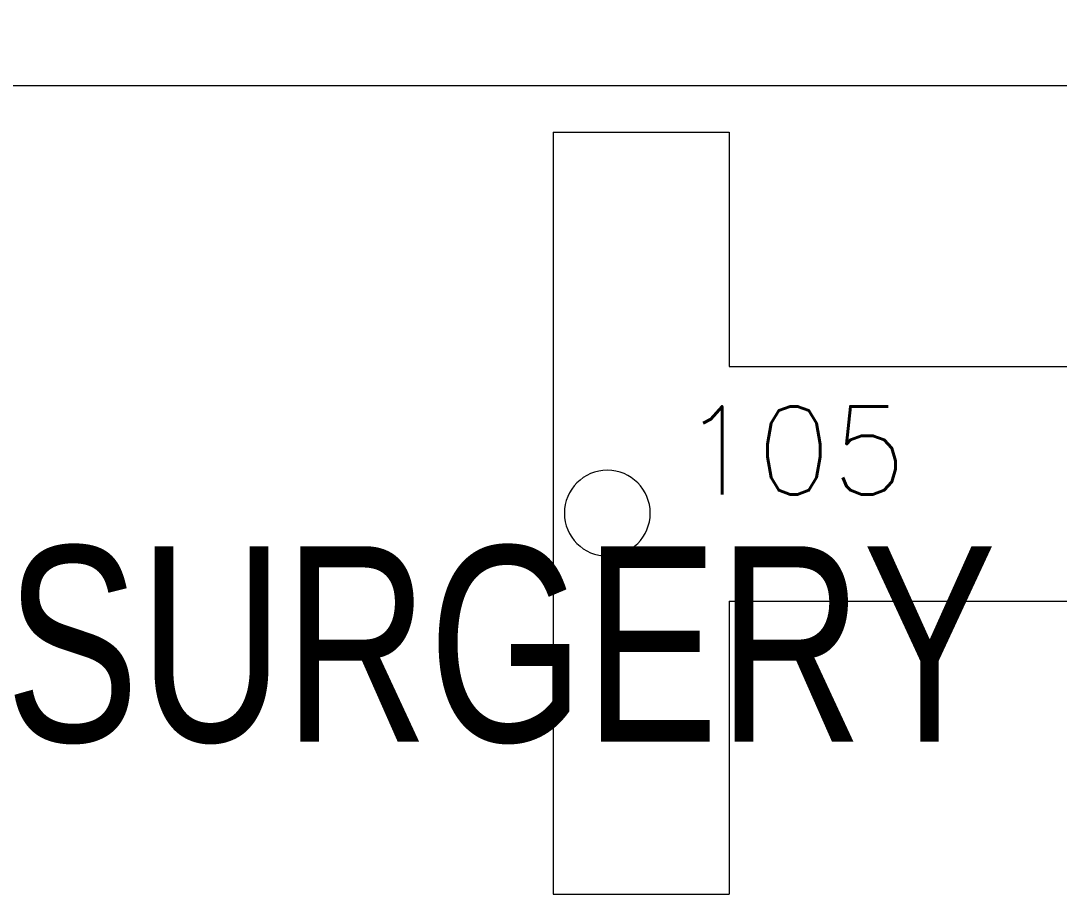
# Model space of a CAD drawing. Header units: metres. Extents: x 75097 to 220695, y -1557923 to -1361206.
# Drawn here: x 157998 to 158529, y -1399111 to -1398664 of the extents above; entities that cross this region are included whole.
import ezdxf
from ezdxf import colors
from ezdxf.entities.mleader import LeaderData, LeaderLine
from ezdxf.math import Vec2, Vec3

# ---------------------------------------------------------------- set-up
doc = ezdxf.new("R2010")
doc.units = ezdxf.units.M
doc.layers.get('0').update_dxf_attribs({"lineweight": 0})
for name, color, linetype, lineweight in [('A-100 - Copy$0$72_EGR_BASE_TEXT', 8, 'Continuous', 0), ('A-100 - Copy$0$Medical Equipment and Furniture', 8, 'Continuous', 0), ('A-100 - Copy$0$Walls', 8, 'Continuous', 0)]:
    doc.layers.add(name, color=color, linetype=linetype, lineweight=lineweight)
doc.layers.add('E-POWR', color=7, linetype='Continuous', lineweight=9, true_color=0x4e7e3e)
doc.styles.add('A-100 - Copy$0$list_ghTextstyle', font='romans.shx', dxfattribs={"height": 0.25})
doc.styles.add('A-100 - Copy$0$X3G_ENTITY_2587EA', font='swisscl.ttf', dxfattribs={"height": 200})
doc.styles.get("Standard").update_dxf_attribs({"font": 'GOTHIC.TTF'})

# ---------------------------------------------------------------- blocks, each defined once
blk = doc.blocks.new('*X177')
for p, q in [((13, 1), (13, 1)), ((13, 1), (13, 1)), ((13, 1), (13, 1)), ((13, 1), (13, 1)), ((13, 1), (13, 1)), ((13, 1), (13, 1)), ((13, 1), (13, 1)), ((13, 1), (13, 1)), ((13, 1), (13, 1)), ((13, 1), (13, 1)), ((13, 1), (13, 1)), ((13, 1), (13, 1)), ((13, 1), (13, 1)), ((13, 1), (13, 1)), ((13, 1), (13, 1)), ((13, 1), (14, 1)), ((13, 1), (14, 1)), ((13, 1), (14, 1)), ((13, 1), (13, 1)), ((13, 1), (13, 1)), ((13, 1), (13, 1)), ((13, 1), (13, 1)), ((13, 1), (13, 1)), ((13, 1), (13, 1)), ((13, 1), (13, 1)), ((13, 1), (13, 1)), ((13, 1), (13, 1)), ((13, 1), (13, 1)), ((13, 1), (13, 1)), ((13, 1), (13, 1)), ((13, 1), (13, 1)), ((13, 1), (13, 1)), ((13, 1), (13, 1)), ((13, 1), (13, 1)), ((13, 1), (13, 1)), ((13, 1), (13, 1)), ((13, 1), (13, 1)), ((13, 1), (13, 1)), ((13, 1), (13, 1)), ((13, 1), (13, 1)), ((13, 1), (13, 1)), ((13, 1), (13, 1)), ((13, 1), (13, 1)), ((13, 1), (13, 1)), ((13, 1), (13, 1)), ((13, 1), (13, 1)), ((13, 1), (13, 1)), ((13, 1), (13, 1)), ((13, 1), (13, 1)), ((13, 1), (13, 1)), ((13, 1), (13, 1)), ((13, 1), (13, 1)), ((13, 1), (13, 1)), ((13, 1), (13, 1)), ((13, 1), (13, 1)), ((13, 1), (13, 1)), ((13, 1), (13, 1)), ((13, 1), (13, 1)), ((13, 1), (13, 1)), ((13, 1), (13, 1)), ((13, 1), (13, 1)), ((13, 1), (13, 1)), ((13, 1), (13, 1)), ((13, 1), (13, 1)), ((13, 1), (13, 1)), ((13, 1), (13, 1)), ((13, 1), (13, 1)), ((13, 1), (13, 1)), ((13, 1), (13, 1)), ((13, 1), (13, 1)), ((13, 1), (13, 1)), ((13, 1), (13, 1)), ((13, 1), (13, 1)), ((13, 1), (13, 1)), ((13, 1), (13, 1)), ((13, 1), (13, 1)), ((13, 1), (13, 1)), ((13, 1), (13, 1)), ((13, 1), (13, 1)), ((13, 1), (13, 1)), ((13, 1), (13, 1)), ((13, 1), (13, 1)), ((13, 1), (13, 1)), ((13, 1), (13, 1)), ((13, 1), (13, 1)), ((13, 1), (13, 1)), ((13, 1), (13, 1)), ((13, 1), (13, 1)), ((13, 1), (13, 1)), ((13, 1), (13, 1)), ((13, 1), (13, 1)), ((13, 1), (13, 1)), ((13, 1), (13, 1)), ((13, 1), (13, 1)), ((13, 1), (13, 1)), ((13, 1), (13, 1)), ((13, 1), (13, 1)), ((13, 1), (13, 1)), ((13, 1), (13, 1)), ((13, 1), (13, 1)), ((13, 1), (13, 1)), ((13, 1), (13, 1)), ((13, 1), (13, 1)), ((13, 1), (13, 1)), ((13, 1), (13, 1)), ((13, 1), (13, 1)), ((13, 1), (13, 1)), ((13, 1), (13, 1)), ((13, 1), (13, 1)), ((13, 1), (13, 1)), ((13, 1), (13, 1)), ((13, 1), (13, 1)), ((13, 1), (13, 1)), ((13, 1), (13, 1)), ((13, 1), (13, 1)), ((13, 1), (13, 1)), ((13, 1), (13, 1)), ((13, 1), (13, 1)), ((13, 1), (13, 1)), ((13, 1), (13, 1)), ((13, 1), (13, 1)), ((13, 1), (13, 1)), ((13, 1), (13, 1)), ((13, 1), (14, 1)), ((13, 0), (13, 0)), ((13, 0), (13, 0)), ((13, 0), (13, 0)), ((13, 0), (13, 0)), ((13, 0), (13, 0)), ((13, 0), (13, 0)), ((13, 0), (13, 0)), ((13, 0), (13, 0)), ((13, 0), (13, 0)), ((13, 0), (13, 0)), ((13, 0), (13, 0)), ((13, 0), (13, 0)), ((13, 0), (13, 0)), ((13, 0), (13, 0)), ((13, 0), (13, 0)), ((13, 0), (13, 0)), ((13, 0), (13, 0)), ((13, 0), (13, 0)), ((13, 0), (13, 0)), ((13, 0), (13, 0)), ((13, 0), (13, 0)), ((13, 0), (13, 0)), ((13, 0), (13, 0)), ((13, 0), (13, 0)), ((13, 0), (13, 0)), ((13, 0), (13, 0)), ((13, 0), (13, 0)), ((13, 0), (13, 0)), ((13, 0), (13, 0)), ((13, 0), (13, 0)), ((13, 0), (13, 0)), ((13, 0), (13, 0)), ((13, 0), (13, 0)), ((13, 0), (13, 0)), ((13, 0), (13, 0)), ((13, 0), (13, 0)), ((13, 0), (13, 0)), ((13, 0), (13, 0)), ((13, 0), (13, 0)), ((13, 0), (13, 0)), ((13, 0), (13, 0)), ((13, 0), (13, 0)), ((13, 0), (13, 0)), ((13, 0), (13, 0)), ((13, 0), (13, 0)), ((13, 0), (13, 0)), ((13, 0), (13, 0)), ((13, 0), (13, 0)), ((13, 0), (14, 0)), ((13, 0), (14, 0)), ((13, 0), (13, 0)), ((13, 0), (14, 0)), ((14, 1), (14, 1)), ((14, 1), (14, 1)), ((14, 1), (14, 1)), ((14, 1), (14, 1)), ((14, 1), (14, 1)), ((14, 1), (14, 1)), ((14, 1), (14, 1)), ((14, 1), (14, 1)), ((14, 1), (14, 1)), ((14, 1), (14, 1)), ((14, 1), (14, 1)), ((14, 1), (14, 1)), ((14, 1), (14, 1)), ((14, 1), (14, 1)), ((14, 1), (14, 1)), ((14, 1), (14, 1)), ((14, 1), (14, 1)), ((14, 1), (14, 1)), ((14, 1), (14, 1)), ((14, 1), (14, 1)), ((14, 1), (14, 1)), ((14, 1), (14, 1)), ((14, 1), (14, 1)), ((14, 1), (14, 1)), ((14, 1), (14, 1)), ((14, 1), (14, 1)), ((14, 1), (14, 1)), ((14, 1), (14, 1)), ((14, 1), (14, 1)), ((14, 1), (14, 1)), ((14, 1), (14, 1)), ((14, 1), (14, 1)), ((14, 1), (14, 1)), ((14, 1), (14, 1)), ((14, 1), (14, 1)), ((14, 1), (14, 1)), ((14, 1), (14, 1)), ((14, 1), (14, 1)), ((14, 1), (14, 1)), ((14, 1), (14, 1)), ((14, 1), (14, 1)), ((14, 1), (14, 1)), ((14, 1), (14, 1)), ((14, 1), (14, 1)), ((14, 1), (14, 1)), ((14, 1), (14, 1)), ((14, 1), (14, 1)), ((14, 1), (14, 1)), ((14, 1), (14, 1)), ((14, 1), (14, 1)), ((14, 1), (14, 1)), ((14, 1), (14, 1)), ((14, 1), (14, 1)), ((14, 1), (14, 1)), ((14, 1), (14, 1)), ((14, 1), (14, 1)), ((14, 1), (14, 1)), ((14, 1), (14, 1)), ((14, 1), (14, 1)), ((14, 1), (14, 1)), ((14, 1), (14, 1)), ((14, 1), (14, 1)), ((14, 1), (14, 1)), ((14, 1), (14, 1)), ((14, 1), (14, 1)), ((14, 1), (14, 1)), ((14, 1), (14, 1)), ((14, 1), (14, 1)), ((14, 1), (14, 1)), ((14, 1), (14, 1)), ((14, 1), (14, 1)), ((14, 1), (14, 1)), ((14, 1), (14, 1)), ((14, 1), (14, 1)), ((14, 1), (14, 1)), ((14, 1), (14, 1)), ((14, 1), (14, 1)), ((14, 1), (14, 1)), ((14, 1), (14, 1)), ((14, 1), (14, 1)), ((14, 1), (14, 1)), ((14, 1), (14, 1)), ((14, 1), (14, 1)), ((14, 1), (14, 1)), ((14, 1), (14, 1)), ((14, 1), (14, 1)), ((14, 1), (14, 1)), ((14, 1), (14, 1)), ((14, 1), (14, 1)), ((14, 1), (14, 1)), ((14, 1), (14, 1)), ((14, 1), (14, 1)), ((14, 1), (14, 1)), ((14, 1), (14, 1)), ((14, 0), (14, 0)), ((14, 0), (14, 0)), ((14, 0), (14, 0)), ((14, 0), (14, 0)), ((14, 0), (14, 0)), ((14, 0), (14, 0)), ((14, 0), (14, 0)), ((14, 0), (14, 0)), ((14, 0), (14, 0)), ((14, 0), (14, 0)), ((14, 0), (14, 0)), ((14, 0), (14, 0)), ((14, 0), (14, 0)), ((14, 0), (14, 0)), ((14, 0), (14, 0)), ((14, 0), (14, 0)), ((14, 0), (14, 0)), ((14, 0), (14, 0)), ((14, 0), (14, 0)), ((14, 0), (14, 0)), ((14, 0), (14, 0)), ((14, 0), (14, 0)), ((14, 0), (14, 0)), ((14, 0), (14, 0)), ((14, 0), (14, 0)), ((14, 0), (14, 0)), ((14, 0), (14, 0)), ((14, 0), (14, 0)), ((14, 0), (14, 0)), ((14, 0), (14, 0)), ((14, 0), (14, 0)), ((14, 0), (14, 0)), ((14, 0), (14, 0)), ((14, 0), (14, 0)), ((14, 0), (14, 0)), ((14, 0), (14, 0)), ((14, 0), (14, 0)), ((14, 0), (14, 0)), ((14, 0), (14, 0)), ((14, 0), (14, 0)), ((14, 0), (14, 0)), ((14, 0), (14, 0)), ((14, 0), (14, 0)), ((14, 0), (14, 0)), ((14, 0), (14, 0)), ((14, 0), (14, 0)), ((14, 0), (14, 0)), ((14, 0), (14, 0)), ((13, 0), (13, 0)), ((13, 0), (14, 0)), ((13, 0), (13, 0)), ((13, 0), (14, 0)), ((13, 0), (13, 0)), ((13, 0), (14, 0)), ((13, 0), (13, 0)), ((13, 0), (13, 0)), ((13, 0), (13, 0)), ((13, 0), (13, 0)), ((13, 0), (14, 0)), ((13, 0), (13, 0)), ((13, 0), (14, 0)), ((13, 0), (13, 0)), ((13, 0), (14, 0)), ((13, 0), (13, 0)), ((13, 0), (14, 0)), ((13, 0), (13, 0)), ((13, 0), (14, 0)), ((13, 0), (13, 0)), ((13, 0), (14, 0)), ((13, 0), (13, 0)), ((13, 0), (14, 0)), ((13, 0), (13, 0)), ((13, 0), (13, 0)), ((13, 0), (13, 0)), ((13, 0), (14, 0)), ((13, 0), (13, 0)), ((13, 0), (14, 0)), ((13, 0), (13, 0)), ((13, 0), (14, 0)), ((13, 0), (13, 0)), ((13, 0), (14, 0)), ((13, 0), (13, 0)), ((13, 0), (13, 0)), ((13, 0), (13, 0)), ((13, 0), (13, 0)), ((13, 0), (13, 0)), ((13, 0), (13, 0)), ((13, 0), (13, 0)), ((13, 0), (13, 0)), ((13, 0), (13, 0)), ((13, 0), (13, 0)), ((13, 0), (13, 0)), ((13, 0), (13, 0)), ((13, 0), (13, 0)), ((13, 0), (13, 0)), ((13, 0), (13, 0)), ((13, 0), (13, 0)), ((13, 0), (13, 0)), ((13, 0), (13, 0)), ((13, 0), (13, 0)), ((13, 0), (13, 0)), ((13, 0), (13, 0)), ((13, 0), (13, 0)), ((13, 0), (13, 0)), ((13, 0), (13, 0)), ((13, 0), (13, 0)), ((13, 0), (13, 0)), ((13, 0), (13, 0)), ((13, 0), (13, 0)), ((13, 0), (13, 0)), ((13, 0), (13, 0)), ((13, 0), (13, 0)), ((13, -1), (13, -1)), ((13, -1), (13, -1)), ((13, -1), (13, -1)), ((13, -1), (13, -1)), ((13, -1), (13, -1)), ((13, -1), (14, -1)), ((13, -1), (13, -1)), ((14, 0), (14, 0)), ((14, 0), (14, 0)), ((14, 0), (14, 0)), ((14, 0), (14, 0)), ((14, 0), (14, 0)), ((14, 0), (14, 0)), ((14, 0), (14, 0)), ((14, 0), (14, 0)), ((14, 0), (14, 0)), ((14, 0), (14, 0)), ((14, 0), (14, 0)), ((14, 0), (14, 0)), ((14, 0), (14, 0)), ((14, 0), (14, 0)), ((14, 0), (14, 0)), ((13, 0), (14, 0)), ((14, 0), (14, 0)), ((14, 0), (14, 0)), ((14, 0), (14, 0)), ((14, 0), (14, 0)), ((14, 0), (14, 0)), ((14, 0), (14, 0)), ((14, 0), (14, 0)), ((14, 0), (14, 0)), ((14, 0), (14, 0)), ((14, 0), (14, 0)), ((14, 0), (14, 0)), ((14, 0), (14, 0)), ((14, 0), (14, 0)), ((14, 0), (14, 0)), ((14, 0), (14, 0)), ((14, 0), (14, 0)), ((14, 0), (14, 0)), ((14, 0), (14, 0)), ((14, 0), (14, 0)), ((14, 0), (14, 0)), ((14, 0), (14, 0)), ((14, 0), (14, 0)), ((14, 0), (14, 0)), ((14, 0), (14, 0)), ((14, 0), (14, 0)), ((14, 0), (14, 0)), ((14, 0), (14, 0)), ((14, 0), (14, 0)), ((14, 0), (14, 0)), ((14, 0), (14, 0)), ((14, 0), (14, 0)), ((14, 0), (14, 0)), ((14, 0), (14, 0)), ((14, 0), (14, 0)), ((14, -1), (14, -1)), ((14, -1), (14, -1)), ((14, -1), (14, -1)), ((14, -1), (14, -1)), ((14, -1), (14, -1))]:
    blk.add_line(p, q)
blk = doc.blocks.new('*X176')
for p, q in [((5, 3), (5, 3)), ((5, 3), (5, 3)), ((5, 3), (5, 3)), ((5, 3), (5, 3)), ((5, 3), (5, 3)), ((5, 3), (5, 3)), ((5, 3), (5, 3)), ((5, 3), (5, 3)), ((5, 3), (5, 3)), ((5, 3), (5, 3)), ((5, 3), (5, 3)), ((5, 3), (5, 3)), ((5, 3), (5, 3)), ((5, 3), (5, 3)), ((5, 3), (5, 3)), ((5, 3), (5, 3)), ((5, 3), (5, 3)), ((5, 3), (5, 3)), ((5, 3), (5, 3)), ((5, 3), (5, 3)), ((5, 3), (5, 3)), ((5, 3), (5, 3)), ((5, 3), (5, 3)), ((5, 3), (5, 3)), ((5, 3), (5, 3)), ((5, 3), (5, 3)), ((5, 3), (5, 3)), ((5, 3), (5, 3)), ((5, 3), (5, 3)), ((5, 3), (5, 3)), ((5, 3), (5, 3)), ((5, 3), (5, 3)), ((5, 3), (5, 3)), ((5, 3), (5, 3)), ((5, 3), (5, 3)), ((5, 3), (5, 3)), ((5, 3), (5, 3)), ((5, 3), (5, 3)), ((5, 3), (5, 3)), ((5, 3), (5, 3)), ((5, 3), (5, 3)), ((5, 3), (5, 3)), ((5, 3), (5, 3)), ((5, 3), (5, 3)), ((5, 3), (5, 3)), ((5, 3), (5, 3)), ((5, 3), (5, 3)), ((5, 3), (5, 3)), ((5, 3), (5, 3)), ((5, 3), (5, 3)), ((5, 3), (5, 3)), ((5, 3), (5, 3)), ((5, 3), (5, 3)), ((5, 3), (5, 3)), ((5, 3), (5, 3)), ((5, 3), (5, 3)), ((5, 3), (5, 3)), ((5, 3), (5, 3)), ((5, 3), (5, 3)), ((5, 3), (5, 3)), ((5, 3), (5, 3)), ((5, 3), (5, 3)), ((5, 3), (5, 3)), ((5, 3), (5, 3)), ((5, 3), (5, 3)), ((5, 3), (5, 3)), ((6, 3), (5, 3)), ((5, 3), (5, 3)), ((6, 3), (5, 3)), ((5, 3), (5, 3)), ((6, 3), (5, 3)), ((5, 3), (5, 3)), ((6, 3), (5, 3)), ((5, 3), (5, 3)), ((5, 3), (5, 3)), ((5, 3), (5, 3)), ((5, 3), (5, 3)), ((5, 3), (5, 3)), ((5, 3), (5, 3)), ((5, 3), (5, 3)), ((5, 3), (5, 3)), ((5, 3), (5, 3)), ((5, 3), (5, 3)), ((5, 3), (5, 3)), ((5, 3), (5, 3)), ((5, 3), (5, 3)), ((5, 3), (5, 3)), ((5, 3), (5, 3)), ((5, 3), (5, 3)), ((5, 3), (5, 3)), ((5, 3), (5, 3)), ((5, 3), (5, 3)), ((5, 3), (5, 3)), ((5, 3), (5, 3)), ((5, 3), (5, 3)), ((5, 3), (5, 3)), ((6, 3), (6, 3)), ((6, 3), (6, 3)), ((6, 3), (6, 3)), ((6, 3), (6, 3)), ((6, 3), (6, 3)), ((6, 3), (6, 3)), ((6, 3), (6, 3)), ((6, 3), (6, 3)), ((6, 3), (6, 3)), ((6, 3), (6, 3)), ((6, 3), (6, 3)), ((6, 3), (6, 3)), ((6, 3), (6, 3)), ((6, 3), (6, 3)), ((6, 3), (6, 3)), ((6, 3), (6, 3)), ((6, 3), (6, 3)), ((6, 3), (6, 3)), ((6, 3), (6, 3)), ((6, 3), (6, 3)), ((6, 3), (6, 3)), ((6, 3), (6, 3)), ((6, 3), (6, 3)), ((6, 3), (6, 3)), ((6, 3), (6, 3)), ((6, 3), (6, 3)), ((6, 3), (6, 3)), ((6, 3), (6, 3)), ((6, 3), (6, 3)), ((6, 3), (6, 3)), ((6, 3), (6, 3)), ((6, 3), (6, 3)), ((6, 3), (6, 3)), ((6, 3), (6, 3)), ((6, 3), (6, 3)), ((6, 3), (6, 3)), ((6, 3), (6, 3)), ((6, 3), (6, 3)), ((6, 3), (6, 3)), ((6, 3), (6, 3)), ((6, 3), (6, 3)), ((6, 3), (6, 3)), ((6, 3), (6, 3)), ((6, 3), (6, 3)), ((6, 3), (6, 3)), ((6, 3), (6, 3)), ((6, 3), (6, 3)), ((6, 3), (6, 3)), ((6, 3), (6, 3)), ((6, 3), (6, 3)), ((6, 3), (6, 3)), ((6, 3), (6, 3)), ((6, 3), (6, 3)), ((6, 3), (6, 3)), ((6, 3), (6, 3)), ((6, 3), (6, 3)), ((6, 3), (6, 3)), ((6, 3), (6, 3)), ((6, 3), (6, 3)), ((6, 3), (6, 3)), ((6, 3), (6, 3)), ((6, 3), (6, 3)), ((6, 3), (6, 3)), ((6, 3), (6, 3)), ((6, 3), (6, 3)), ((6, 3), (6, 3)), ((6, 3), (6, 3)), ((6, 3), (6, 3)), ((6, 3), (6, 3)), ((6, 3), (6, 3)), ((6, 3), (6, 3)), ((6, 3), (6, 3)), ((6, 3), (6, 3)), ((6, 3), (6, 3)), ((6, 3), (6, 3)), ((6, 3), (6, 3)), ((6, 3), (6, 3)), ((6, 3), (6, 3)), ((6, 3), (6, 3)), ((6, 3), (6, 3)), ((6, 3), (6, 3)), ((6, 3), (6, 3)), ((6, 3), (6, 3)), ((6, 3), (6, 3)), ((6, 3), (6, 3)), ((6, 3), (6, 3)), ((6, 3), (6, 3)), ((6, 3), (6, 3)), ((6, 3), (6, 3)), ((6, 3), (6, 3)), ((6, 3), (6, 3)), ((6, 3), (6, 3)), ((6, 3), (6, 3)), ((6, 3), (6, 3)), ((6, 3), (6, 3)), ((6, 3), (6, 3)), ((6, 3), (6, 3)), ((6, 3), (6, 3)), ((6, 3), (6, 3)), ((6, 3), (6, 3)), ((6, 3), (6, 3)), ((6, 3), (6, 3)), ((6, 3), (6, 3)), ((6, 3), (6, 3)), ((6, 3), (6, 3)), ((6, 3), (6, 3)), ((6, 3), (6, 3)), ((6, 3), (6, 3)), ((6, 3), (6, 3)), ((6, 3), (6, 3)), ((6, 3), (6, 3)), ((6, 3), (6, 3)), ((6, 3), (6, 3)), ((6, 3), (6, 3)), ((6, 3), (6, 3)), ((6, 3), (6, 3)), ((6, 3), (6, 3)), ((6, 3), (6, 3)), ((6, 3), (6, 3)), ((6, 3), (6, 3)), ((6, 3), (6, 3)), ((6, 3), (6, 3)), ((6, 3), (6, 3)), ((6, 3), (6, 3)), ((6, 3), (6, 3)), ((6, 3), (6, 3)), ((6, 3), (6, 3)), ((6, 3), (6, 3)), ((6, 3), (6, 3)), ((6, 3), (6, 3)), ((6, 3), (6, 3)), ((6, 3), (6, 3)), ((6, 3), (6, 3)), ((6, 3), (6, 3)), ((6, 3), (6, 3)), ((6, 3), (6, 3)), ((6, 3), (6, 3)), ((6, 3), (6, 3)), ((6, 3), (6, 3)), ((6, 3), (6, 3)), ((6, 3), (6, 3)), ((6, 3), (6, 3)), ((6, 3), (6, 3)), ((6, 3), (6, 3)), ((6, 3), (6, 3)), ((6, 3), (6, 3)), ((6, 3), (6, 3)), ((6, 3), (6, 3)), ((6, 3), (6, 3)), ((6, 3), (6, 3)), ((6, 3), (6, 3)), ((6, 3), (6, 3)), ((6, 3), (6, 3)), ((6, 3), (6, 3)), ((6, 3), (6, 3)), ((6, 3), (6, 3)), ((6, 3), (6, 3)), ((6, 3), (6, 3)), ((6, 3), (6, 3)), ((6, 3), (6, 3)), ((6, 3), (6, 3)), ((6, 3), (6, 3)), ((6, 3), (6, 3)), ((6, 3), (6, 3)), ((6, 3), (6, 3)), ((6, 3), (6, 3)), ((6, 3), (6, 3)), ((6, 3), (6, 3)), ((6, 3), (6, 3)), ((6, 3), (6, 3)), ((6, 3), (6, 3)), ((6, 3), (6, 3)), ((6, 3), (6, 3)), ((6, 3), (6, 3)), ((6, 3), (6, 3)), ((6, 3), (6, 3)), ((6, 3), (6, 3)), ((6, 3), (6, 3)), ((6, 3), (6, 3)), ((6, 3), (6, 3)), ((6, 3), (6, 3)), ((6, 3), (6, 3)), ((6, 3), (6, 3)), ((6, 3), (6, 3)), ((6, 3), (6, 3)), ((6, 3), (6, 3)), ((6, 3), (6, 3)), ((6, 3), (6, 3)), ((6, 3), (6, 3)), ((6, 3), (6, 3)), ((6, 3), (6, 3)), ((6, 3), (6, 3)), ((6, 3), (6, 3)), ((6, 3), (6, 3)), ((6, 3), (6, 3)), ((6, 3), (6, 3)), ((6, 3), (6, 3)), ((6, 3), (6, 3)), ((6, 3), (6, 3)), ((6, 3), (6, 3)), ((6, 3), (6, 3)), ((6, 3), (6, 3)), ((6, 3), (6, 3)), ((6, 3), (6, 3)), ((6, 3), (5, 3)), ((6, 3), (5, 3)), ((6, 3), (5, 3)), ((6, 3), (5, 3)), ((6, 3), (5, 3)), ((6, 3), (6, 3)), ((6, 3), (6, 3)), ((6, 3), (6, 3)), ((6, 3), (6, 3)), ((6, 3), (6, 3)), ((6, 3), (6, 3)), ((6, 3), (6, 3)), ((6, 3), (6, 3)), ((6, 3), (6, 3)), ((6, 3), (6, 3)), ((6, 3), (6, 3)), ((6, 3), (6, 3)), ((6, 3), (6, 3)), ((6, 3), (6, 3)), ((6, 3), (6, 3)), ((6, 3), (6, 3)), ((6, 3), (6, 3)), ((6, 3), (6, 3)), ((6, 3), (6, 3)), ((6, 3), (6, 3)), ((6, 3), (6, 3)), ((6, 3), (6, 3)), ((6, 3), (6, 3)), ((6, 3), (6, 3)), ((6, 3), (6, 3)), ((6, 3), (6, 3)), ((6, 3), (6, 3)), ((6, 3), (6, 3)), ((6, 3), (6, 3)), ((6, 3), (6, 3)), ((6, 3), (6, 3)), ((6, 3), (6, 3)), ((6, 3), (6, 3)), ((6, 3), (6, 3)), ((6, 3), (6, 3)), ((6, 3), (6, 3)), ((6, 3), (6, 3)), ((6, 3), (6, 3)), ((6, 3), (6, 3)), ((6, 3), (6, 3)), ((6, 3), (6, 3)), ((6, 3), (6, 3)), ((6, 3), (6, 3)), ((6, 3), (6, 3)), ((6, 3), (6, 3)), ((6, 3), (6, 3)), ((6, 3), (6, 3)), ((6, 3), (6, 3)), ((6, 3), (6, 3)), ((6, 3), (6, 3)), ((6, 3), (6, 3)), ((6, 3), (6, 3)), ((6, 3), (6, 3)), ((6, 3), (6, 3)), ((6, 3), (6, 3)), ((6, 3), (6, 3)), ((6, 3), (6, 3)), ((6, 3), (6, 3)), ((6, 3), (6, 3)), ((6, 3), (6, 3)), ((6, 3), (6, 3)), ((6, 3), (6, 3)), ((6, 3), (6, 3)), ((6, 3), (6, 3)), ((6, 3), (6, 3)), ((6, 3), (6, 3)), ((6, 3), (6, 3)), ((6, 3), (6, 3)), ((6, 3), (6, 3)), ((6, 3), (6, 3)), ((6, 3), (6, 3)), ((6, 3), (6, 3)), ((6, 3), (6, 3)), ((6, 3), (6, 3)), ((6, 3), (6, 3)), ((6, 3), (6, 3)), ((6, 3), (6, 3)), ((6, 3), (6, 3)), ((6, 3), (6, 3)), ((6, 3), (6, 3)), ((6, 3), (6, 3)), ((6, 3), (6, 3)), ((6, 3), (6, 3)), ((6, 3), (6, 3)), ((6, 3), (6, 3)), ((6, 3), (6, 3)), ((6, 3), (6, 3)), ((6, 3), (6, 3)), ((6, 3), (6, 3)), ((6, 3), (6, 3)), ((6, 3), (6, 3)), ((6, 3), (6, 3)), ((6, 3), (6, 3)), ((6, 3), (6, 3)), ((6, 3), (6, 3)), ((6, 3), (6, 3)), ((6, 3), (6, 3)), ((6, 3), (6, 3)), ((6, 3), (6, 3)), ((6, 3), (6, 3)), ((6, 3), (6, 3)), ((6, 3), (6, 3)), ((6, 3), (6, 3)), ((6, 3), (6, 3)), ((6, 3), (6, 3)), ((6, 3), (6, 3)), ((6, 3), (6, 3)), ((6, 3), (6, 3)), ((6, 3), (6, 3)), ((6, 3), (6, 3)), ((6, 3), (6, 3)), ((6, 3), (6, 3)), ((6, 3), (6, 3)), ((6, 3), (6, 3)), ((6, 3), (6, 3)), ((6, 3), (6, 3)), ((6, 3), (6, 3)), ((6, 3), (6, 3)), ((6, 3), (6, 3)), ((6, 3), (6, 3)), ((6, 3), (6, 3)), ((6, 3), (6, 3)), ((6, 3), (6, 3)), ((6, 3), (6, 3)), ((6, 3), (6, 3)), ((6, 3), (6, 3)), ((6, 3), (6, 3)), ((6, 3), (6, 3)), ((6, 3), (6, 3)), ((6, 3), (6, 3)), ((6, 3), (6, 3)), ((6, 3), (6, 3)), ((6, 3), (6, 3)), ((6, 3), (6, 3)), ((6, 3), (6, 3)), ((6, 3), (6, 3)), ((6, 3), (6, 3)), ((6, 3), (6, 3)), ((6, 3), (6, 3)), ((6, 3), (6, 3)), ((6, 3), (6, 3)), ((6, 3), (6, 3)), ((6, 3), (6, 3)), ((6, 3), (6, 3)), ((6, 3), (6, 3)), ((6, 3), (6, 3)), ((6, 3), (6, 3)), ((6, 3), (6, 3)), ((6, 3), (6, 3)), ((6, 3), (6, 3)), ((6, 3), (6, 3)), ((6, 3), (6, 3)), ((6, 3), (6, 3)), ((6, 3), (6, 3)), ((6, 3), (6, 3)), ((6, 3), (6, 3)), ((6, 3), (6, 3)), ((6, 3), (6, 3)), ((6, 3), (6, 3)), ((6, 3), (6, 3)), ((6, 3), (6, 3)), ((6, 3), (6, 3)), ((6, 3), (6, 3)), ((6, 3), (6, 3)), ((6, 3), (6, 3)), ((6, 3), (6, 3)), ((6, 3), (6, 3)), ((6, 3), (6, 3)), ((6, 3), (6, 3)), ((6, 3), (6, 3)), ((6, 3), (6, 3)), ((6, 3), (6, 3)), ((6, 3), (6, 3)), ((6, 3), (6, 3)), ((6, 3), (6, 3)), ((6, 3), (6, 3)), ((6, 3), (6, 3)), ((6, 3), (6, 3)), ((6, 3), (6, 3)), ((6, 3), (6, 3)), ((6, 3), (6, 3)), ((6, 3), (6, 3)), ((6, 3), (6, 3)), ((6, 3), (6, 3)), ((6, 3), (6, 3)), ((6, 3), (6, 3)), ((6, 3), (6, 3)), ((6, 3), (6, 3)), ((6, 3), (6, 3)), ((6, 3), (6, 3)), ((6, 3), (6, 3)), ((6, 3), (6, 3)), ((6, 3), (6, 3)), ((6, 3), (6, 3)), ((6, 3), (6, 3)), ((6, 3), (6, 3)), ((6, 3), (6, 3)), ((6, 3), (6, 3)), ((6, 3), (6, 3)), ((6, 3), (6, 3)), ((6, 3), (6, 3)), ((6, 3), (6, 3)), ((6, 3), (6, 3)), ((6, 3), (6, 3)), ((6, 3), (6, 3)), ((6, 3), (6, 3)), ((6, 3), (6, 3)), ((6, 3), (6, 3)), ((6, 3), (6, 3)), ((6, 3), (6, 3)), ((6, 3), (6, 3)), ((6, 3), (6, 3)), ((6, 3), (6, 3)), ((6, 3), (6, 3)), ((6, 3), (6, 3)), ((6, 3), (6, 3)), ((6, 3), (6, 3)), ((6, 3), (6, 3)), ((6, 3), (6, 3)), ((6, 3), (6, 3)), ((6, 3), (6, 3)), ((6, 3), (6, 3)), ((6, 3), (6, 3)), ((6, 3), (6, 3)), ((6, 3), (6, 3)), ((6, 3), (6, 3)), ((6, 3), (6, 3)), ((6, 3), (6, 3)), ((6, 3), (6, 3)), ((6, 3), (6, 3)), ((6, 3), (6, 3)), ((6, 3), (6, 3)), ((6, 3), (6, 3)), ((6, 3), (6, 3)), ((6, 3), (6, 3)), ((6, 3), (6, 3)), ((6, 3), (6, 3)), ((6, 3), (6, 3)), ((6, 3), (6, 3)), ((6, 3), (6, 3)), ((6, 3), (6, 3)), ((6, 3), (6, 3)), ((6, 3), (6, 3)), ((6, 3), (6, 3)), ((6, 3), (6, 3)), ((6, 3), (6, 3)), ((6, 3), (6, 3)), ((6, 3), (6, 3)), ((6, 3), (6, 3)), ((6, 3), (6, 3)), ((6, 3), (6, 3)), ((6, 3), (6, 3)), ((6, 3), (6, 3)), ((6, 3), (6, 3)), ((6, 3), (6, 3)), ((6, 3), (6, 3)), ((6, 3), (6, 3)), ((6, 3), (6, 3)), ((6, 3), (6, 3)), ((6, 3), (6, 3)), ((6, 3), (6, 3)), ((6, 3), (6, 3)), ((6, 3), (6, 3)), ((6, 3), (6, 3)), ((6, 3), (6, 3)), ((6, 3), (6, 3)), ((6, 3), (6, 3)), ((6, 3), (6, 3)), ((6, 3), (6, 3)), ((6, 3), (6, 3)), ((6, 3), (6, 3)), ((6, 3), (6, 3)), ((6, 3), (6, 3)), ((6, 3), (6, 3)), ((6, 3), (6, 3)), ((6, 3), (6, 3)), ((6, 3), (6, 3)), ((6, 3), (6, 3)), ((6, 3), (6, 3)), ((6, 3), (6, 3)), ((6, 3), (6, 3)), ((6, 3), (6, 3)), ((6, 3), (6, 3)), ((6, 3), (6, 3)), ((6, 3), (6, 3)), ((6, 3), (6, 3)), ((6, 3), (6, 3)), ((6, 3), (6, 3)), ((6, 3), (6, 3)), ((6, 3), (6, 3)), ((6, 3), (6, 3)), ((6, 3), (6, 3)), ((6, 3), (6, 3)), ((6, 3), (6, 3)), ((6, 3), (6, 3)), ((6, 3), (6, 3)), ((6, 3), (6, 3)), ((6, 3), (6, 3)), ((6, 3), (6, 3)), ((6, 3), (6, 3)), ((6, 3), (6, 3)), ((6, 3), (6, 3)), ((6, 3), (6, 3)), ((6, 3), (6, 3)), ((6, 3), (6, 3)), ((6, 3), (6, 3)), ((6, 3), (6, 3)), ((6, 3), (6, 3)), ((6, 3), (6, 3)), ((6, 3), (6, 3)), ((6, 3), (6, 3)), ((6, 3), (6, 3)), ((6, 3), (6, 3)), ((6, 3), (6, 3)), ((6, 3), (6, 3)), ((6, 3), (6, 3)), ((6, 3), (6, 3))]:
    blk.add_line(p, q)
blk = doc.blocks.new('A-100 - Copy$0$ME12539C-P')
for p, q in [((0.7, 0), (0.61, 0)), ((0.61, 0), (0.61, -0.12)), ((0.7, 0), (0.7, -0.39)), ((0.61, -0.12), (0.10649, -0.12)), ((0.61, -0.24), (0.10649, -0.24)), ((0.61, -0.24), (0.61, -0.39)), ((0.7, -0.39), (0.61, -0.39))]:
    blk.add_line(p, q)
for points in [[(0.7, 0), (0.7, 0), (0.7, 0), (0.7, 0), (0.7, 0), (0.7, 0), (0.7, 0), (0.7, 0), (0.7, 0), (0.7, 0), (0.7, 0), (0.7, 0), (0.7, 0), (0.7, 0), (0.7, 0), (0.7, 0), (0.7, 0), (0.7, 0), (0.7, 0), (0.7, 0), (0.7, 0), (0.7, 0), (0.7, 0), (0.7, 0), (0.7, 0), (0.7, 0), (0.7, 0), (0.7, 0), (0.7, 0), (0.7, 0), (0.7, 0), (0.7, 0), (0.7, 0), (0.7, 0), (0.7, 0), (0.7, 0), (0.7, 0), (0.7, 0), (0.7, 0), (0.7, 0), (0.7, 0), (0.7, 0), (0.7, 0), (0.7, 0), (0.7, 0), (0.7, 0), (0.7, 0), (0.7, 0), (0.7, 0), (0.7, 0), (0.7, 0), (0.7, 0), (0.7, 0), (0.7, 0)], [(0.7, 0), (0.7, 0), (0.7, 0), (0.7, 0), (0.7, 0), (0.7, 0), (0.7, 0), (0.7, 0), (0.7, 0), (0.7, 0), (0.7, 0), (0.7, 0), (0.7, 0), (0.7, 0), (0.7, 0), (0.7, 0), (0.7, 0)], [(0.7, 0), (0.7, 0), (0.7, 0), (0.7, 0), (0.7, 0), (0.7, 0), (0.7, 0), (0.7, 0), (0.7, 0), (0.7, 0), (0.7, 0), (0.7, 0), (0.7, 0), (0.7, 0), (0.7, 0), (0.7, 0), (0.7, 0), (0.7, 0), (0.7, 0), (0.7, 0), (0.7, 0), (0.7, 0), (0.7, 0), (0.7, 0), (0.7, 0), (0.7, 0), (0.7, 0), (0.7, 0), (0.7, 0), (0.7, 0), (0.7, 0), (0.7, 0), (0.7, 0), (0.7, 0), (0.7, 0), (0.7, 0), (0.7, 0), (0.7, 0), (0.7, 0), (0.7, 0), (0.7, 0), (0.7, 0), (0.7, 0), (0.7, 0), (0.7, 0), (0.7, 0), (0.7, 0), (0.7, 0), (0.7, 0), (0.7, 0), (0.7, 0), (0.7, 0), (0.7, 0), (0.7, 0), (0.7, 0), (0.7, 0), (0.7, 0), (0.7, 0), (0.7, 0), (0.7, 0), (0.7, 0), (0.7, 0), (0.7, 0), (0.7, 0), (0.7, 0), (0.7, 0), (0.7, 0), (0.7, 0), (0.7, 0), (0.7, 0), (0.7, 0), (0.7, 0), (0.7, 0), (0.7, 0), (0.7, 0), (0.7, 0), (0.7, 0), (0.7, 0), (0.7, 0), (0.7, 0), (0.7, 0), (0.7, 0), (0.7, 0), (0.7, 0), (0.7, 0), (0.7, 0), (0.7, 0), (0.7, 0), (0.7, 0)], [(0.7, 0), (0.7, 0), (0.7, 0), (0.7, 0), (0.7, 0), (0.7, 0), (0.7, 0)], [(0.7, 0), (0.7, 0), (0.7, 0), (0.7, 0), (0.7, 0), (0.7, 0), (0.7, 0), (0.7, 0), (0.7, 0), (0.7, 0), (0.7, 0), (0.7, 0), (0.7, 0), (0.7, 0), (0.7, 0), (0.7, 0), (0.7, 0), (0.7, 0), (0.7, 0), (0.7, 0), (0.7, 0), (0.7, 0), (0.7, 0), (0.7, 0), (0.7, 0), (0.7, 0), (0.7, 0), (0.7, 0), (0.7, 0), (0.7, 0), (0.7, 0), (0.7, 0), (0.7, 0), (0.7, 0), (0.7, 0), (0.7, 0), (0.7, 0), (0.7, 0), (0.7, 0), (0.7, 0), (0.7, 0), (0.7, 0), (0.7, 0), (0.7, 0), (0.7, 0), (0.7, 0), (0.7, 0), (0.7, 0), (0.7, 0), (0.7, 0), (0.7, 0), (0.7, 0), (0.7, 0), (0.7, 0), (0.7, 0), (0.7, 0), (0.7, 0), (0.7, 0), (0.7, 0), (0.7, 0), (0.7, 0), (0.7, 0), (0.7, 0), (0.7, 0), (0.7, 0), (0.7, 0), (0.7, 0), (0.7, 0), (0.7, 0), (0.7, 0), (0.7, 0), (0.7, 0), (0.7, 0), (0.7, 0), (0.7, 0), (0.7, 0), (0.7, 0), (0.7, 0), (0.7, 0), (0.7, 0), (0.7, 0), (0.7, 0), (0.7, 0), (0.7, 0), (0.7, 0), (0.7, 0), (0.7, 0), (0.7, 0), (0.7, 0), (0.7, 0), (0.7, 0), (0.7, 0), (0.7, 0), (0.7, 0), (0.7, 0), (0.7, 0), (0.7, 0), (0.7, 0), (0.7, 0), (0.7, 0), (0.7, 0), (0.7, 0), (0.7, 0), (0.7, 0), (0.7, 0), (0.7, 0), (0.7, 0), (0.7, 0), (0.7, 0), (0.7, 0), (0.7, 0)], [(0.7, 0), (0.7, 0), (0.7, 0), (0.7, 0), (0.7, 0), (0.7, 0), (0.7, 0), (0.7, 0), (0.7, 0), (0.7, 0)], [(0.7, 0), (0.7, 0), (0.7, 0), (0.7, 0), (0.7, 0), (0.7, 0), (0.7, 0), (0.7, 0), (0.7, 0), (0.7, 0)], [(0.7, 0), (0.7, 0), (0.7, 0), (0.7, 0), (0.7, 0), (0.7, 0), (0.7, 0), (0.7, 0), (0.7, 0), (0.7, 0), (0.7, 0), (0.7, 0), (0.7, 0), (0.7, 0), (0.7, 0)], [(0.7, 0), (0.7, 0), (0.7, 0), (0.7, 0), (0.7, 0), (0.7, 0), (0.7, 0), (0.7, 0), (0.7, 0), (0.7, 0)], [(0.7, 0), (0.7, 0), (0.7, 0), (0.7, 0), (0.7, 0), (0.7, 0), (0.7, 0), (0.7, 0), (0.7, 0), (0.7, 0), (0.7, 0), (0.7, 0)], [(0.7, 0), (0.7, 0), (0.7, 0), (0.7, 0), (0.7, 0), (0.7, 0), (0.7, 0), (0.7, 0)], [(0.7, 0), (0.7, 0), (0.7, 0), (0.7, 0), (0.7, 0), (0.7, 0), (0.7, 0)], [(0.7, 0), (0.7, 0), (0.7, 0), (0.7, 0), (0.7, 0), (0.7, 0), (0.7, 0), (0.7, 0), (0.7, 0), (0.7, 0), (0.7, 0), (0.7, 0), (0.7, 0), (0.7, 0), (0.7, 0), (0.7, 0), (0.7, 0), (0.7, 0)], [(0.7, 0), (0.7, 0), (0.7, 0), (0.7, 0), (0.7, 0), (0.7, 0), (0.7, 0), (0.7, 0), (0.7, 0), (0.7, 0)], [(0.7, 0), (0.7, 0), (0.7, 0), (0.7, 0), (0.7, 0), (0.7, 0), (0.7, 0), (0.7, 0), (0.7, 0)]]:
    blk.add_lwpolyline(points)
for points in [[(0.7, 0), (0.7, 0), (0.7, 0), (0.7, 0), (0.7, 0), (0.7, 0), (0.7, 0), (0.7, 0), (0.7, 0), (0.7, 0), (0.7, 0), (0.7, 0), (0.7, 0), (0.7, 0), (0.7, 0), (0.7, 0), (0.7, 0), (0.7, 0), (0.7, 0), (0.7, 0), (0.7, 0), (0.7, 0), (0.7, 0), (0.7, 0), (0.7, 0), (0.7, 0), (0.7, 0), (0.7, 0), (0.7, 0), (0.7, 0), (0.7, 0), (0.7, 0), (0.7, 0), (0.7, 0), (0.7, 0), (0.7, 0), (0.7, 0), (0.7, 0), (0.7, 0), (0.7, 0), (0.7, 0), (0.7, 0), (0.7, 0), (0.7, 0), (0.7, 0), (0.7, 0), (0.7, 0), (0.7, 0), (0.7, 0), (0.7, 0), (0.7, 0), (0.7, 0), (0.7, 0), (0.7, 0), (0.7, 0), (0.7, 0), (0.7, 0), (0.7, 0), (0.7, 0), (0.7, 0), (0.7, 0), (0.7, 0), (0.7, 0), (0.7, 0), (0.7, 0), (0.7, 0), (0.7, 0), (0.7, 0), (0.7, 0), (0.7, 0), (0.7, 0), (0.7, 0), (0.7, 0), (0.7, 0), (0.7, 0), (0.7, 0), (0.7, 0), (0.7, 0), (0.7, 0), (0.7, 0), (0.7, 0), (0.7, 0), (0.7, 0), (0.7, 0), (0.7, 0), (0.7, 0), (0.7, 0), (0.7, 0), (0.7, 0), (0.7, 0), (0.7, 0), (0.7, 0), (0.7, 0), (0.7, 0), (0.7, 0), (0.7, 0), (0.7, 0), (0.7, 0), (0.7, 0), (0.7, 0), (0.7, 0), (0.7, 0), (0.7, 0), (0.7, 0), (0.7, 0), (0.7, 0), (0.7, 0), (0.7, 0), (0.7, 0), (0.7, 0), (0.7, 0), (0.7, 0), (0.7, 0), (0.7, 0), (0.7, 0), (0.7, 0), (0.7, 0), (0.7, 0), (0.7, 0), (0.7, 0), (0.7, 0), (0.7, 0), (0.7, 0), (0.7, 0), (0.7, 0), (0.7, 0), (0.7, 0), (0.7, 0), (0.7, 0), (0.7, 0), (0.7, 0), (0.7, 0), (0.7, 0), (0.7, 0), (0.7, 0), (0.7, 0), (0.7, 0), (0.7, 0), (0.7, 0), (0.7, 0), (0.7, 0), (0.7, 0), (0.7, 0), (0.7, 0), (0.7, 0), (0.7, 0), (0.7, 0), (0.7, 0), (0.7, 0), (0.7, 0), (0.7, 0), (0.7, 0), (0.7, 0), (0.7, 0), (0.7, 0), (0.7, 0), (0.7, 0), (0.7, 0), (0.7, 0), (0.7, 0), (0.7, 0), (0.7, 0), (0.7, 0), (0.7, 0), (0.7, 0), (0.7, 0), (0.7, 0), (0.7, 0), (0.7, 0), (0.7, 0), (0.7, 0), (0.7, 0), (0.7, 0), (0.7, 0), (0.7, 0), (0.7, 0), (0.7, 0), (0.7, 0), (0.7, 0), (0.7, 0), (0.7, 0), (0.7, 0), (0.7, 0), (0.7, 0), (0.7, 0), (0.7, 0), (0.7, 0), (0.7, 0), (0.7, 0), (0.7, 0), (0.7, 0), (0.7, 0), (0.7, 0), (0.7, 0), (0.7, 0), (0.7, 0), (0.7, 0), (0.7, 0), (0.7, 0), (0.7, 0), (0.7, 0), (0.7, 0), (0.7, 0), (0.7, 0), (0.7, 0), (0.7, 0), (0.7, 0), (0.7, 0), (0.7, 0), (0.7, 0), (0.7, 0), (0.7, 0), (0.7, 0), (0.7, 0), (0.7, 0), (0.7, 0), (0.7, 0), (0.7, 0), (0.7, 0), (0.7, 0), (0.7, 0), (0.7, 0), (0.7, 0), (0.7, 0), (0.7, 0), (0.7, 0), (0.7, 0), (0.7, 0), (0.7, 0), (0.7, 0), (0.7, 0), (0.7, 0), (0.7, 0), (0.7, 0), (0.7, 0), (0.7, 0), (0.7, 0), (0.7, 0), (0.7, 0), (0.7, 0), (0.7, 0), (0.7, 0), (0.7, 0), (0.7, 0), (0.7, 0), (0.7, 0), (0.7, 0), (0.7, 0), (0.7, 0), (0.7, 0), (0.7, 0), (0.7, 0), (0.7, 0), (0.7, 0), (0.7, 0), (0.7, 0), (0.7, 0), (0.7, 0), (0.7, 0), (0.7, 0), (0.7, 0), (0.7, 0), (0.7, 0), (0.7, 0), (0.7, 0), (0.7, 0), (0.7, 0), (0.7, 0), (0.7, 0), (0.7, 0), (0.7, 0), (0.7, 0), (0.7, 0), (0.7, 0), (0.7, 0), (0.7, 0), (0.7, 0)], [(0.7, 0), (0.7, 0), (0.7, 0), (0.7, 0), (0.7, 0), (0.7, 0), (0.7, 0), (0.7, 0), (0.7, 0), (0.7, 0), (0.7, 0), (0.7, 0), (0.7, 0), (0.7, 0), (0.7, 0), (0.7, 0), (0.7, 0), (0.7, 0), (0.7, 0), (0.7, 0), (0.7, 0), (0.7, 0), (0.7, 0), (0.7, 0), (0.7, 0), (0.7, 0), (0.7, 0), (0.7, 0), (0.7, 0), (0.7, 0), (0.7, 0), (0.7, 0), (0.7, 0), (0.7, 0), (0.7, 0), (0.7, 0), (0.7, 0), (0.7, 0), (0.7, 0), (0.7, 0), (0.7, 0), (0.7, 0), (0.7, 0), (0.7, 0), (0.7, 0), (0.7, 0), (0.7, 0), (0.7, 0), (0.7, 0), (0.7, 0), (0.7, 0), (0.7, 0), (0.7, 0), (0.7, 0), (0.7, 0), (0.7, 0), (0.7, 0), (0.7, 0), (0.7, 0), (0.7, 0), (0.7, 0), (0.7, 0), (0.7, 0), (0.7, 0), (0.7, 0), (0.7, 0), (0.7, 0), (0.7, 0), (0.7, 0), (0.7, 0), (0.7, 0), (0.7, 0), (0.7, 0), (0.7, 0), (0.7, 0), (0.7, 0), (0.7, 0), (0.7, 0), (0.7, 0), (0.7, 0), (0.7, 0), (0.7, 0), (0.7, 0), (0.7, 0), (0.7, 0), (0.7, 0), (0.7, 0), (0.7, 0), (0.7, 0), (0.7, 0), (0.7, 0), (0.7, 0), (0.7, 0), (0.7, 0), (0.7, 0), (0.7, 0), (0.7, 0), (0.7, 0), (0.7, 0), (0.7, 0), (0.7, 0), (0.7, 0), (0.7, 0), (0.7, 0), (0.7, 0), (0.7, 0), (0.7, 0), (0.7, 0), (0.7, 0), (0.7, 0), (0.7, 0), (0.7, 0), (0.7, 0), (0.7, 0), (0.7, 0), (0.7, 0), (0.7, 0), (0.7, 0), (0.7, 0), (0.7, 0), (0.7, 0), (0.7, 0), (0.7, 0), (0.7, 0), (0.7, 0), (0.7, 0), (0.7, 0), (0.7, 0), (0.7, 0), (0.7, 0), (0.7, 0), (0.7, 0), (0.7, 0), (0.7, 0), (0.7, 0), (0.7, 0), (0.7, 0), (0.7, 0), (0.7, 0), (0.7, 0), (0.7, 0), (0.7, 0), (0.7, 0), (0.7, 0), (0.7, 0), (0.7, 0), (0.7, 0), (0.7, 0), (0.7, 0), (0.7, 0), (0.7, 0), (0.7, 0), (0.7, 0), (0.7, 0), (0.7, 0), (0.7, 0), (0.7, 0), (0.7, 0), (0.7, 0), (0.7, 0), (0.7, 0), (0.7, 0), (0.7, 0), (0.7, 0), (0.7, 0), (0.7, 0), (0.7, 0), (0.7, 0), (0.7, 0), (0.7, 0), (0.7, 0), (0.7, 0), (0.7, 0), (0.7, 0), (0.7, 0), (0.7, 0), (0.7, 0), (0.7, 0), (0.7, 0), (0.7, 0), (0.7, 0), (0.7, 0), (0.7, 0), (0.7, 0), (0.7, 0), (0.7, 0), (0.7, 0), (0.7, 0), (0.7, 0), (0.7, 0), (0.7, 0), (0.7, 0), (0.7, 0), (0.7, 0), (0.7, 0), (0.7, 0), (0.7, 0), (0.7, 0), (0.7, 0), (0.7, 0), (0.7, 0), (0.7, 0), (0.7, 0), (0.7, 0), (0.7, 0), (0.7, 0), (0.7, 0), (0.7, 0), (0.7, 0), (0.7, 0), (0.7, 0), (0.7, 0), (0.7, 0), (0.7, 0)], [(0.7, 0), (0.7, 0), (0.7, 0), (0.7, 0), (0.7, 0), (0.7, 0), (0.7, 0), (0.7, 0), (0.7, 0), (0.7, 0), (0.7, 0), (0.7, 0), (0.7, 0), (0.7, 0), (0.7, 0), (0.7, 0), (0.7, 0), (0.7, 0), (0.7, 0), (0.7, 0), (0.7, 0), (0.7, 0), (0.7, 0), (0.7, 0), (0.7, 0), (0.7, 0), (0.7, 0), (0.7, 0), (0.7, 0), (0.7, 0), (0.7, 0), (0.7, 0), (0.7, 0), (0.7, 0), (0.7, 0), (0.7, 0), (0.7, 0), (0.7, 0), (0.7, 0), (0.7, 0), (0.7, 0), (0.7, 0), (0.7, 0), (0.7, 0), (0.7, 0), (0.7, 0), (0.7, 0), (0.7, 0), (0.7, 0), (0.7, 0), (0.7, 0), (0.7, 0), (0.7, 0), (0.7, 0), (0.7, 0), (0.7, 0), (0.7, 0), (0.7, 0), (0.7, 0), (0.7, 0), (0.7, 0), (0.7, 0), (0.7, 0), (0.7, 0), (0.7, 0), (0.7, 0), (0.7, 0), (0.7, 0), (0.7, 0), (0.7, 0), (0.7, 0), (0.7, 0), (0.7, 0), (0.7, 0), (0.7, 0), (0.7, 0), (0.7, 0), (0.7, 0), (0.7, 0), (0.7, 0), (0.7, 0), (0.7, 0), (0.7, 0), (0.7, 0), (0.7, 0), (0.7, 0), (0.7, 0), (0.7, 0), (0.7, 0), (0.7, 0), (0.7, 0), (0.7, 0), (0.7, 0), (0.7, 0), (0.7, 0), (0.7, 0), (0.7, 0), (0.7, 0), (0.7, 0), (0.7, 0), (0.7, 0), (0.7, 0), (0.7, 0), (0.7, 0), (0.7, 0), (0.7, 0), (0.7, 0), (0.7, 0), (0.7, 0), (0.7, 0), (0.7, 0), (0.7, 0), (0.7, 0), (0.7, 0), (0.7, 0), (0.7, 0), (0.7, 0), (0.7, 0), (0.7, 0), (0.7, 0), (0.7, 0), (0.7, 0), (0.7, 0), (0.7, 0), (0.7, 0), (0.7, 0), (0.7, 0), (0.7, 0), (0.7, 0), (0.7, 0), (0.7, 0), (0.7, 0), (0.7, 0), (0.7, 0), (0.7, 0), (0.7, 0), (0.7, 0), (0.7, 0), (0.7, 0), (0.7, 0), (0.7, 0), (0.7, 0), (0.7, 0), (0.7, 0), (0.7, 0), (0.7, 0), (0.7, 0), (0.7, 0), (0.7, 0), (0.7, 0), (0.7, 0), (0.7, 0), (0.7, 0), (0.7, 0), (0.7, 0), (0.7, 0), (0.7, 0), (0.7, 0), (0.7, 0), (0.7, 0), (0.7, 0), (0.7, 0), (0.7, 0), (0.7, 0), (0.7, 0), (0.7, 0), (0.7, 0), (0.7, 0), (0.7, 0), (0.7, 0), (0.7, 0), (0.7, 0), (0.7, 0), (0.7, 0), (0.7, 0), (0.7, 0), (0.7, 0), (0.7, 0), (0.7, 0), (0.7, 0), (0.7, 0), (0.7, 0), (0.7, 0), (0.7, 0), (0.7, 0), (0.7, 0), (0.7, 0), (0.7, 0), (0.7, 0), (0.7, 0), (0.7, 0), (0.7, 0), (0.7, 0), (0.7, 0), (0.7, 0), (0.7, 0), (0.7, 0), (0.7, 0), (0.7, 0), (0.7, 0), (0.7, 0), (0.7, 0), (0.7, 0), (0.7, 0), (0.7, 0), (0.7, 0), (0.7, 0), (0.7, 0), (0.7, 0), (0.7, 0), (0.7, 0), (0.7, 0), (0.7, 0), (0.7, 0), (0.7, 0), (0.7, 0), (0.7, 0), (0.7, 0), (0.7, 0)]]:
    blk.add_lwpolyline(points, close=True)
blk.add_circle((0.67225, -0.195), 0.02195)
for name, xscale, yscale, zscale in [('*X177', 5.499956046151055e-11, 5.499956046151055e-11, 5.499956046151055e-11), ('*X176', 8.593747935492502e-11, 8.593747935492502e-11, 8.593747935492502e-11)]:
    blk.add_blockref(name, (0.7, 0), dxfattribs=dict(xscale=xscale, yscale=yscale, zscale=zscale))
blk = doc.blocks.new('A-100 - Copy')
at = {"layer": 'A-100 - Copy$0$Walls', "ltscale": 10}
blk.add_line((159048.26, -1398697.69, 0), (157648.26, -1398697.69, 0), dxfattribs=at)
at = {"layer": 'A-100 - Copy$0$Medical Equipment and Furniture', "xscale": -1000, "yscale": 1000, "zscale": 1000}
blk.add_blockref('A-100 - Copy$0$ME12539C-P', (158970.03, -1398721.33, 0), dxfattribs=at)
at = {"layer": 'A-100 - Copy$0$72_EGR_BASE_TEXT', "insert": (157833.28, -1398933.25), "char_height": 100, "attachment_point": 2, "style": 'A-100 - Copy$0$X3G_ENTITY_2587EA'}
blk.add_mtext('OR4 - GENERAL SURGERY', dxfattribs=at)
at = {"layer": 'A-100 - Copy$0$Medical Equipment and Furniture', "style": 'A-100 - Copy$0$list_ghTextstyle'}
blk.add_text('105', height=45, dxfattribs=at).set_placement((158335.28, -1398906.71, 0))

msp = doc.modelspace()

# ---------------------------------------------------------------- block references
msp.add_blockref('A-100 - Copy', (0, 0))

# ---------------------------------------------------------------- next in the draw order: leaders
at = {"layer": 'E-POWR'}
ml = msp.add_multileader_mtext('Standard', dxfattribs=at)
ml.set_content('UPP-S4\\PRATING: 6KVA\\P12 WAYS each of 20A MCB', color=256)
ml.set_leader_properties()
ml.build(insert=Vec2(0, 0))
ml.multileader.update_dxf_attribs({"text_right_attachment_type": 6, "dogleg_length": 200, "arrow_head_size": 200})
ctx = ml.context
ctx.base_point, ctx.char_height, ctx.arrow_head_size, ctx.landing_gap_size, ctx.plane_origin = Vec3(157154.78, -1396674.83, 0), 250, 200, 100, Vec3(155937.18, -1396982.82, 0)
ctx.right_attachment = 6
notes = []
notes.append((ctx, [(0, (1, 1, 0), (156954.78, -1396674.83, 0), (1, 0), 200, [(0, [(155784.63, -1398697.69, 0)], 0, [])])]))
ctx.mtext.insert, ctx.mtext.width, ctx.mtext.flow_direction = Vec3(157254.78, -1396546.68, 0), 2596.8534, 5
for ctx, leaders in notes:
    for number, flags, end, landing, length, lines in leaders:
        leader = LeaderData()
        leader.index, (leader.has_last_leader_line, leader.has_dogleg_vector, leader.attachment_direction) = number, flags
        leader.last_leader_point, leader.dogleg_vector, leader.dogleg_length = Vec3(end), Vec3(landing), length
        for number, points, colour, breaks in lines:
            line = LeaderLine()
            line.index, line.vertices, line.color, line.breaks = number, Vec3.list(points), colors.encode_raw_color(colour), breaks
            leader.lines.append(line)
        ctx.leaders.append(leader)

doc.saveas('drawing.dxf')
